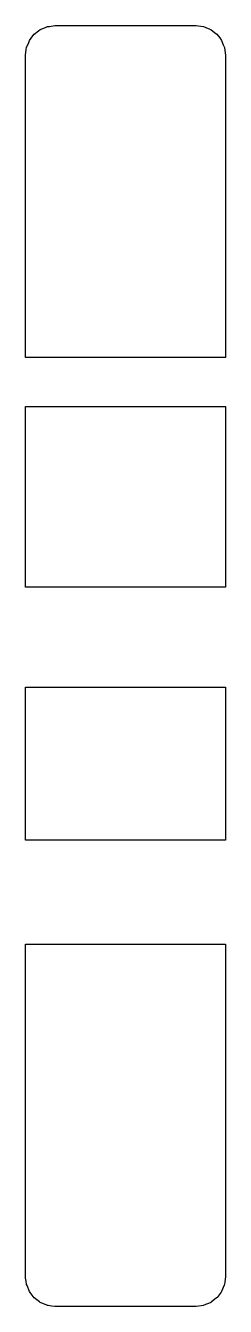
# Model space of a CAD drawing. Header units: metres. Extents: x 2.4 to 16, y -16 to 71.
import ezdxf

# ---------------------------------------------------------------- set-up
doc = ezdxf.new("R2010")
doc.units = ezdxf.units.M

msp = doc.modelspace()

# ---------------------------------------------------------------- linework, layer by layer
for p, q in [((2.986, 70.414), (3.283, 70.642)), ((3.283, 70.642), (3.4, 70.732)), ((3.4, 70.732), (3.746, 70.875)), ((3.746, 70.875), (3.882, 70.932)), ((3.882, 70.932), (4.029, 70.951)), ((4.029, 70.951), (4.4, 71)), ((4.4, 71), (9.915, 71)), ((9.915, 71), (13.359, 71)), ((13.359, 71), (14, 71)), ((14, 71), (14.319, 70.958)), ((14.319, 70.958), (14.518, 70.932)), ((14.518, 70.932), (14.815, 70.809)), ((14.815, 70.809), (15, 70.732)), ((15, 70.732), (15.255, 70.536)), ((15.255, 70.536), (15.414, 70.414)), ((2.468, 69.518), (2.611, 69.864)), ((2.611, 69.864), (2.668, 70)), ((2.668, 70), (2.896, 70.297)), ((2.896, 70.297), (2.986, 70.414)), ((15.414, 70.414), (15.61, 70.159)), ((15.61, 70.159), (15.732, 70)), ((15.732, 70), (15.855, 69.703)), ((15.855, 69.703), (15.932, 69.518)), ((2.4, 69), (2.449, 69.371)), ((2.4, 65.467), (2.4, 69)), ((2.449, 69.371), (2.468, 69.518)), ((15.932, 69.518), (15.958, 69.319)), ((15.958, 69.319), (16, 69)), ((16, 69), (16, 65.745)), ((2.4, 65.167), (2.4, 65.467)), ((16, 65.745), (16, 65.203)), ((2.4, 64.828), (2.4, 65.167)), ((2.4, 64.484), (2.4, 64.828)), ((2.4, 52.439), (2.4, 64.484)), ((16, 65.203), (16, 64.622)), ((16, 64.622), (16, 64.057)), ((16, 64.057), (16, 52.934)), ((16, 64.057), (16, 64.057)), ((2.4, 52.338), (2.4, 52.439)), ((2.4, 52.213), (2.4, 52.338)), ((2.4, 52.081), (2.4, 52.213)), ((16, 52.934), (16, 52.709)), ((16, 52.709), (16, 52.442)), ((16, 52.442), (16, 48.45)), ((2.4, 51.956), (2.4, 52.081)), ((2.4, 51.851), (2.4, 51.956)), ((2.4, 50.848), (2.4, 51.851)), ((2.4, 48.45), (2.4, 50.848)), ((7.631, 48.45), (2.4, 48.45)), ((16, 48.45), (7.631, 48.45)), ((2.4, 42.212), (2.4, 45.119)), ((2.4, 45.119), (10.769, 45.119)), ((10.769, 45.119), (16, 45.119)), ((16, 45.119), (16, 39.79)), ((2.4, 39.79), (2.4, 42.212)), ((2.4, 37.765), (2.4, 39.79)), ((16, 39.79), (16, 34.727)), ((2.4, 34.727), (2.4, 37.765)), ((2.4, 33.691), (2.4, 34.727)), ((16, 34.727), (16, 32.862)), ((16, 34.727), (16, 34.727)), ((2.4, 32.862), (2.4, 33.691)), ((13.071, 32.862), (2.4, 32.862)), ((16, 32.862), (13.071, 32.862)), ((2.4, 25.049), (2.4, 26.067)), ((2.4, 26.067), (5.329, 26.067)), ((5.329, 26.067), (16, 26.067)), ((16, 26.067), (16, 24.201)), ((16, 26.067), (16, 26.067)), ((2.4, 24.201), (2.4, 25.049)), ((2.4, 20.791), (2.4, 24.201)), ((16, 24.201), (16, 20.471)), ((2.4, 17.273), (2.4, 20.791)), ((16, 20.471), (16, 17.273)), ((2.4, 16.546), (2.4, 17.273)), ((2.4, 15.674), (2.4, 16.546)), ((16, 17.273), (16, 15.674)), ((4.911, 15.674), (2.4, 15.674)), ((16, 15.674), (4.911, 15.674)), ((2.4, 7.893), (2.4, 8.613)), ((2.4, 8.613), (13.489, 8.613)), ((2.4, 7.69), (2.4, 7.893)), ((13.489, 8.613), (16, 8.613)), ((16, 8.613), (16, 7.769)), ((2.4, 7.68), (2.4, 7.69)), ((2.4, 0.612), (2.4, 7.68)), ((16, 7.769), (16, 6.646)), ((16, 6.646), (16, -5.84)), ((2.4, 0.186), (2.4, 0.612)), ((2.4, -0.207), (2.4, 0.186)), ((2.4, -0.531), (2.4, -0.207)), ((2.4, -5.941), (2.4, -0.531)), ((2.4, -6.418), (2.4, -5.941)), ((16, -5.84), (16, -6.555)), ((2.4, -6.561), (2.4, -6.418)), ((2.4, -13.973), (2.4, -6.561)), ((16, -6.555), (16, -7.337)), ((16, -7.337), (16, -8.121)), ((16, -8.121), (16, -8.184)), ((16, -8.184), (16, -8.244)), ((16, -8.244), (16, -8.985)), ((16, -8.985), (16, -9.045)), ((16, -9.045), (16, -9.699)), ((16, -9.699), (16, -10.235)), ((16, -10.235), (16, -14)), ((2.4, -14), (2.4, -13.973)), ((2.406, -14.091), (2.4, -14)), ((2.439, -14.298), (2.406, -14.091)), ((2.468, -14.518), (2.439, -14.298)), ((2.499, -14.591), (2.468, -14.518)), ((2.668, -15), (2.499, -14.591)), ((15.913, -14.566), (15.739, -14.987)), ((15.933, -14.511), (15.913, -14.566)), ((15.939, -14.48), (15.933, -14.511)), ((15.933, -14.511), (15.933, -14.511)), ((15.965, -14.345), (15.939, -14.48)), ((15.991, -14.146), (15.965, -14.345)), ((16, -14), (15.991, -14.146)), ((2.716, -15.063), (2.668, -15)), ((2.986, -15.414), (2.716, -15.063)), ((3.338, -15.684), (2.986, -15.414)), ((15.4, -15.427), (15.035, -15.707)), ((15.433, -15.393), (15.4, -15.427)), ((15.711, -15.031), (15.433, -15.393)), ((15.739, -14.987), (15.711, -15.031)), ((3.401, -15.733), (3.338, -15.684)), ((3.809, -15.902), (3.401, -15.733)), ((3.882, -15.932), (3.809, -15.902)), ((3.927, -15.938), (3.882, -15.932)), ((4.172, -15.978), (3.927, -15.938)), ((4.4, -16), (4.172, -15.978)), ((9.71, -16), (4.4, -16)), ((14, -16), (9.71, -16)), ((14.186, -15.984), (14, -16)), ((14.497, -15.936), (14.186, -15.984)), ((14.535, -15.926), (14.497, -15.936)), ((14.961, -15.75), (14.535, -15.926)), ((14.999, -15.733), (14.961, -15.75)), ((15.035, -15.707), (14.999, -15.733))]:
    msp.add_line(p, q)

doc.saveas('drawing.dxf')
